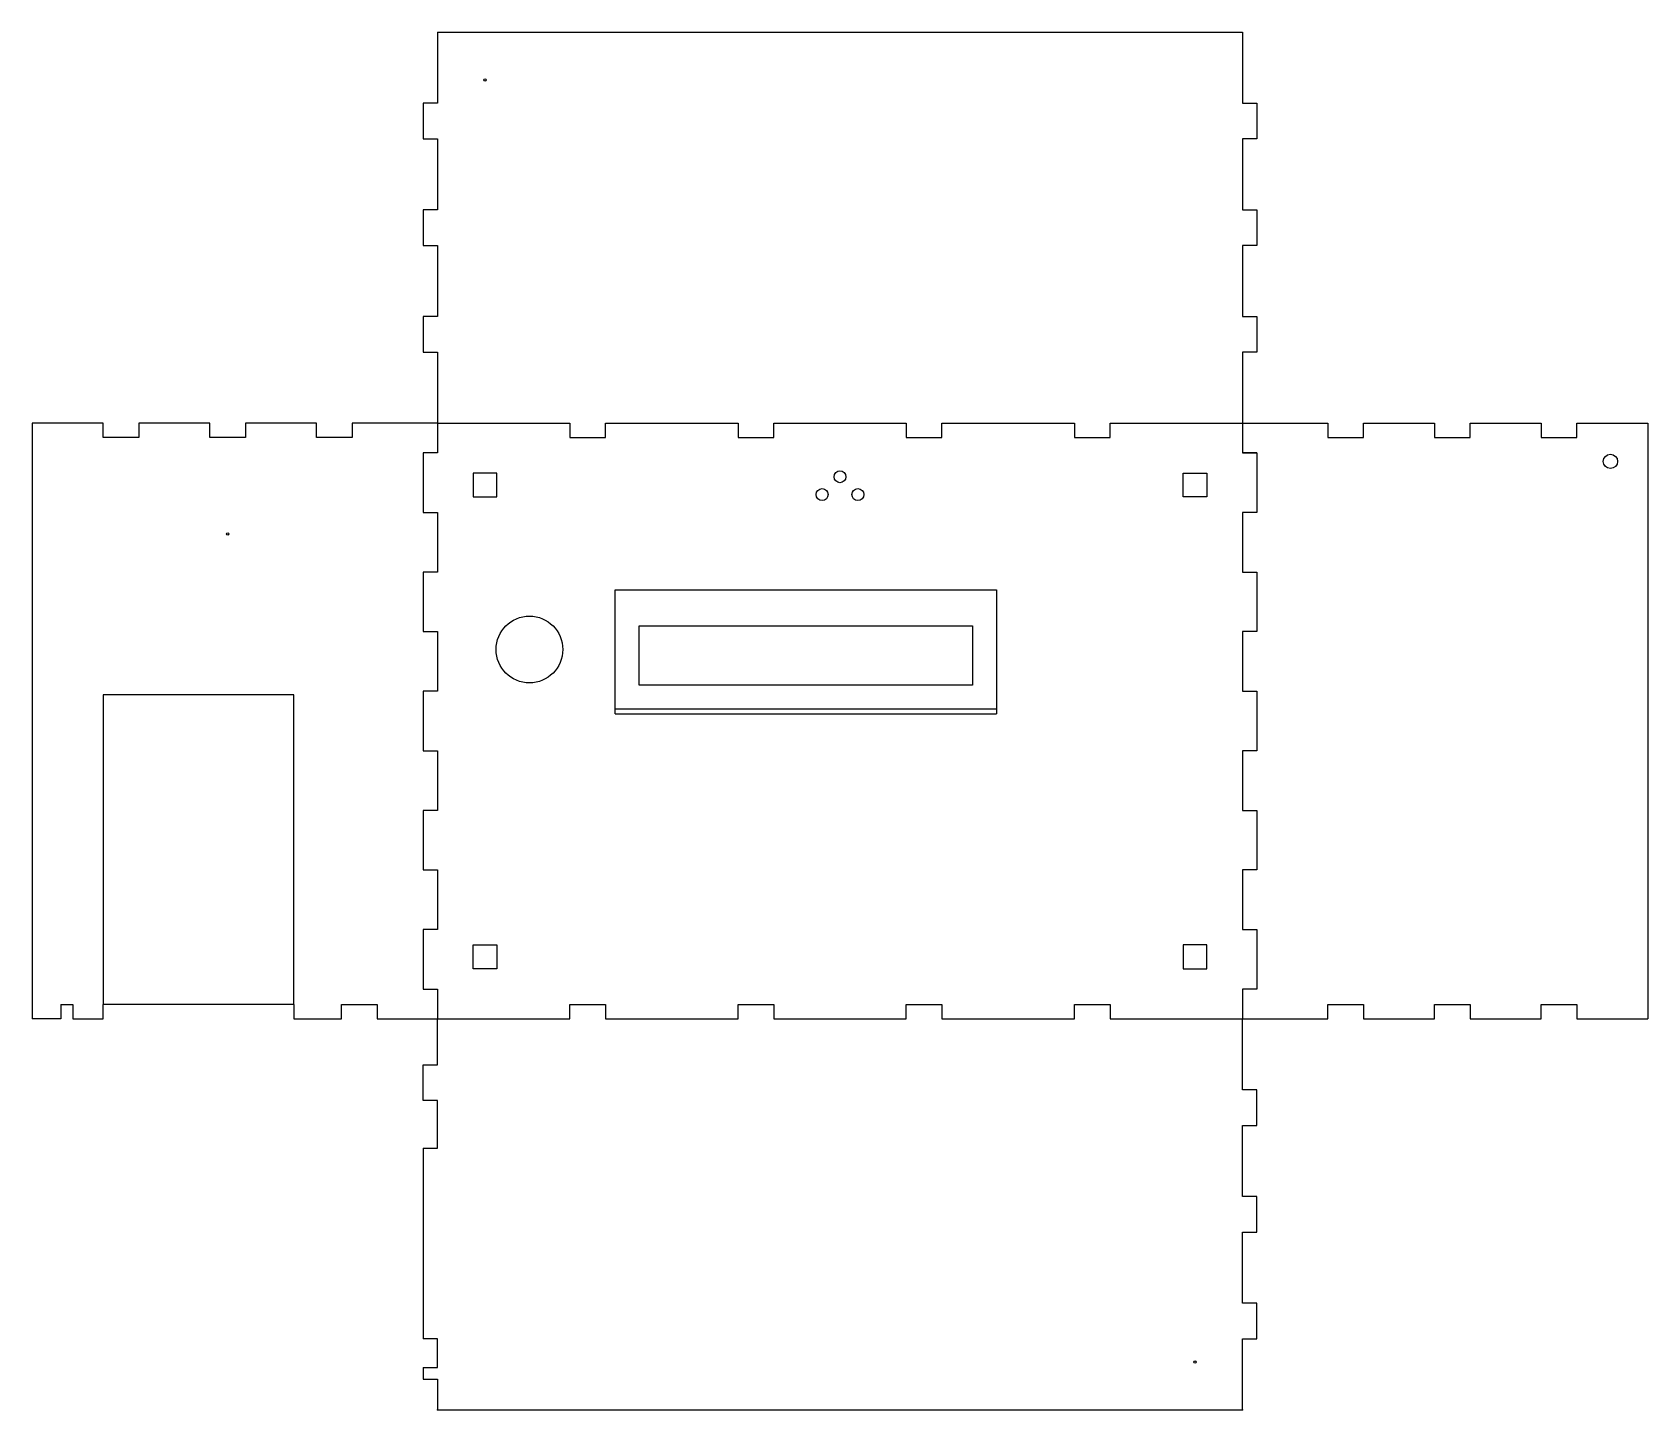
# Model space of a CAD drawing. Header units: centimetres. Extents: x 2642 to 2709.8, y 1627.4 to 1685.2.
import ezdxf

# ---------------------------------------------------------------- set-up
doc = ezdxf.new("R2010")
doc.units = ezdxf.units.CM

msp = doc.modelspace()

# ---------------------------------------------------------------- linework, layer by layer
for p, q in [((2658.968, 1685.248), (2692.768, 1685.248)), ((2658.968, 1685.248), (2658.968, 1682.273)), ((2692.768, 1685.248), (2692.768, 1682.273)), ((2658.968, 1682.273), (2658.368, 1682.273)), ((2658.368, 1682.273), (2658.368, 1680.773)), ((2692.768, 1682.273), (2693.368, 1682.273)), ((2693.368, 1682.273), (2693.368, 1680.773)), ((2658.368, 1680.773), (2658.968, 1680.773)), ((2658.968, 1680.773), (2658.968, 1677.798)), ((2693.368, 1680.773), (2692.768, 1680.773)), ((2692.768, 1680.773), (2692.768, 1677.798)), ((2658.968, 1677.798), (2658.368, 1677.798)), ((2658.368, 1677.798), (2658.368, 1676.298)), ((2692.768, 1677.798), (2693.368, 1677.798)), ((2693.368, 1677.798), (2693.368, 1676.298)), ((2658.368, 1676.298), (2658.968, 1676.298)), ((2658.968, 1676.298), (2658.968, 1673.323)), ((2693.368, 1676.298), (2692.768, 1676.298)), ((2692.768, 1676.298), (2692.768, 1673.323)), ((2658.968, 1673.323), (2658.368, 1673.323)), ((2658.368, 1673.323), (2658.368, 1671.823)), ((2692.768, 1673.323), (2693.368, 1673.323)), ((2693.368, 1673.323), (2693.368, 1671.823)), ((2658.368, 1671.823), (2658.968, 1671.823)), ((2658.968, 1671.823), (2658.968, 1668.848)), ((2693.368, 1671.823), (2692.768, 1671.823)), ((2692.768, 1671.823), (2692.768, 1668.848)), ((2644.943, 1668.848), (2641.968, 1668.848)), ((2641.968, 1668.848), (2641.968, 1643.848)), ((2644.943, 1668.248), (2644.943, 1668.848)), ((2649.418, 1668.848), (2646.443, 1668.848)), ((2646.443, 1668.848), (2646.443, 1668.248)), ((2649.418, 1668.248), (2649.418, 1668.848)), ((2653.893, 1668.848), (2650.918, 1668.848)), ((2650.918, 1668.848), (2650.918, 1668.248)), ((2653.893, 1668.248), (2653.893, 1668.848)), ((2658.968, 1668.848), (2655.393, 1668.848)), ((2655.393, 1668.848), (2655.393, 1668.248)), ((2658.968, 1668.848), (2664.528, 1668.848)), ((2658.968, 1668.848), (2658.968, 1667.598)), ((2664.528, 1668.848), (2664.528, 1668.248)), ((2666.028, 1668.248), (2666.028, 1668.848)), ((2666.028, 1668.848), (2671.588, 1668.848)), ((2671.588, 1668.848), (2671.588, 1668.248)), ((2673.088, 1668.248), (2673.088, 1668.848)), ((2673.088, 1668.848), (2678.648, 1668.848)), ((2678.648, 1668.848), (2678.648, 1668.248)), ((2680.148, 1668.248), (2680.148, 1668.848)), ((2680.148, 1668.848), (2685.708, 1668.848)), ((2685.708, 1668.848), (2685.708, 1668.248)), ((2687.208, 1668.248), (2687.208, 1668.848)), ((2687.208, 1668.848), (2692.768, 1668.848)), ((2692.768, 1668.848), (2692.768, 1667.598)), ((2692.768, 1668.848), (2696.343, 1668.848)), ((2692.768, 1668.848), (2692.768, 1667.598)), ((2696.343, 1668.848), (2696.343, 1668.248)), ((2697.843, 1668.248), (2697.843, 1668.848)), ((2697.843, 1668.848), (2700.818, 1668.848)), ((2700.818, 1668.848), (2700.818, 1668.248)), ((2702.318, 1668.248), (2702.318, 1668.848)), ((2702.318, 1668.848), (2705.293, 1668.848)), ((2705.293, 1668.848), (2705.293, 1668.248)), ((2706.793, 1668.248), (2706.793, 1668.848)), ((2706.793, 1668.848), (2709.768, 1668.848)), ((2709.768, 1668.848), (2709.768, 1643.848)), ((2646.443, 1668.248), (2644.943, 1668.248)), ((2650.918, 1668.248), (2649.418, 1668.248)), ((2655.393, 1668.248), (2653.893, 1668.248)), ((2664.528, 1668.248), (2666.028, 1668.248)), ((2671.588, 1668.248), (2673.088, 1668.248)), ((2678.648, 1668.248), (2680.148, 1668.248)), ((2685.708, 1668.248), (2687.208, 1668.248)), ((2696.343, 1668.248), (2697.843, 1668.248)), ((2700.818, 1668.248), (2702.318, 1668.248)), ((2705.293, 1668.248), (2706.793, 1668.248)), ((2658.968, 1667.598), (2658.368, 1667.598)), ((2658.368, 1667.598), (2658.368, 1665.098)), ((2692.768, 1667.598), (2693.368, 1667.598)), ((2693.368, 1667.598), (2692.768, 1667.598)), ((2693.368, 1667.598), (2692.768, 1667.598)), ((2693.368, 1667.598), (2693.368, 1665.098)), ((2660.468, 1666.748), (2660.468, 1665.748)), ((2661.468, 1666.748), (2660.468, 1666.748)), ((2661.468, 1665.748), (2661.468, 1666.748)), ((2690.268, 1665.748), (2690.268, 1666.748)), ((2690.268, 1666.748), (2691.268, 1666.748)), ((2691.268, 1666.748), (2691.268, 1665.748)), ((2660.468, 1665.748), (2661.468, 1665.748)), ((2691.268, 1665.748), (2690.268, 1665.748)), ((2658.368, 1665.098), (2658.968, 1665.098)), ((2658.968, 1665.098), (2658.968, 1662.598)), ((2693.368, 1665.098), (2692.768, 1665.098)), ((2692.768, 1665.098), (2692.768, 1662.598)), ((2658.968, 1662.598), (2658.368, 1662.598)), ((2658.368, 1662.598), (2658.368, 1660.098)), ((2692.768, 1662.598), (2693.368, 1662.598)), ((2693.368, 1662.598), (2693.368, 1660.098)), ((2666.434, 1656.648), (2666.434, 1661.848)), ((2666.434, 1661.848), (2682.434, 1661.848)), ((2682.434, 1661.848), (2682.434, 1656.648)), ((2658.368, 1660.098), (2658.968, 1660.098)), ((2658.968, 1660.098), (2658.968, 1657.598)), ((2667.434, 1657.848), (2667.434, 1660.348)), ((2667.434, 1660.348), (2681.434, 1660.348)), ((2681.434, 1660.348), (2681.434, 1657.848)), ((2693.368, 1660.098), (2692.768, 1660.098)), ((2692.768, 1660.098), (2692.768, 1657.598)), ((2681.434, 1657.848), (2667.434, 1657.848)), ((2652.943, 1657.448), (2644.943, 1657.448)), ((2644.943, 1657.448), (2644.943, 1644.448)), ((2652.943, 1644.448), (2652.943, 1657.448)), ((2658.968, 1657.598), (2658.368, 1657.598)), ((2658.368, 1657.598), (2658.368, 1655.098)), ((2692.768, 1657.598), (2693.368, 1657.598)), ((2693.368, 1657.598), (2693.368, 1655.098)), ((2682.434, 1656.848), (2666.434, 1656.848)), ((2666.434, 1656.648), (2682.434, 1656.648)), ((2658.368, 1655.098), (2658.968, 1655.098)), ((2658.968, 1655.098), (2658.968, 1652.598)), ((2693.368, 1655.098), (2692.768, 1655.098)), ((2692.768, 1655.098), (2692.768, 1652.598)), ((2658.968, 1652.598), (2658.368, 1652.598)), ((2658.368, 1652.598), (2658.368, 1650.098)), ((2692.768, 1652.598), (2693.368, 1652.598)), ((2693.368, 1652.598), (2693.368, 1650.098)), ((2658.368, 1650.098), (2658.968, 1650.098)), ((2658.968, 1650.098), (2658.968, 1647.598)), ((2693.368, 1650.098), (2692.768, 1650.098)), ((2692.768, 1650.098), (2692.768, 1647.598)), ((2658.968, 1647.598), (2658.368, 1647.598)), ((2658.368, 1647.598), (2658.368, 1645.098)), ((2692.768, 1647.598), (2693.368, 1647.598)), ((2693.368, 1647.598), (2693.368, 1645.098)), ((2660.468, 1645.948), (2660.468, 1646.948)), ((2660.468, 1646.948), (2661.468, 1646.948)), ((2661.468, 1646.948), (2661.468, 1645.948)), ((2691.268, 1646.948), (2690.268, 1646.948)), ((2690.268, 1646.948), (2690.268, 1645.948)), ((2691.268, 1645.948), (2691.268, 1646.948)), ((2661.468, 1645.948), (2660.468, 1645.948)), ((2690.268, 1645.948), (2691.268, 1645.948)), ((2658.368, 1645.098), (2658.968, 1645.098)), ((2658.968, 1645.098), (2658.968, 1643.848)), ((2693.368, 1645.098), (2692.768, 1645.098)), ((2692.768, 1645.098), (2692.768, 1643.848)), ((2643.168, 1644.448), (2643.668, 1644.448)), ((2643.168, 1644.448), (2643.168, 1643.848)), ((2643.668, 1644.448), (2643.668, 1643.848)), ((2644.943, 1643.848), (2644.943, 1644.448)), ((2652.943, 1644.448), (2644.943, 1644.448)), ((2652.943, 1644.448), (2652.943, 1643.848)), ((2654.943, 1643.848), (2654.943, 1644.448)), ((2654.943, 1644.448), (2656.443, 1644.448)), ((2656.443, 1644.448), (2656.443, 1643.848)), ((2664.528, 1643.848), (2664.528, 1644.448)), ((2664.528, 1644.448), (2666.028, 1644.448)), ((2666.028, 1644.448), (2666.028, 1643.848)), ((2671.588, 1643.848), (2671.588, 1644.448)), ((2671.588, 1644.448), (2673.088, 1644.448)), ((2673.088, 1644.448), (2673.088, 1643.848)), ((2678.648, 1643.848), (2678.648, 1644.448)), ((2678.648, 1644.448), (2680.148, 1644.448)), ((2680.148, 1644.448), (2680.148, 1643.848)), ((2685.708, 1643.848), (2685.708, 1644.448)), ((2685.708, 1644.448), (2687.208, 1644.448)), ((2687.208, 1644.448), (2687.208, 1643.848)), ((2696.343, 1643.848), (2696.343, 1644.448)), ((2696.343, 1644.448), (2697.843, 1644.448)), ((2697.843, 1644.448), (2697.843, 1643.848)), ((2700.818, 1643.848), (2700.818, 1644.448)), ((2700.818, 1644.448), (2702.318, 1644.448)), ((2702.318, 1644.448), (2702.318, 1643.848)), ((2705.293, 1643.848), (2705.293, 1644.448)), ((2705.293, 1644.448), (2706.793, 1644.448)), ((2706.793, 1644.448), (2706.793, 1643.848)), ((2643.168, 1643.848), (2641.968, 1643.848)), ((2643.668, 1643.848), (2644.943, 1643.848)), ((2652.943, 1643.848), (2654.943, 1643.848)), ((2656.443, 1643.848), (2658.968, 1643.848)), ((2658.968, 1643.848), (2664.528, 1643.848)), ((2658.968, 1641.923), (2658.968, 1643.848)), ((2666.028, 1643.848), (2671.588, 1643.848)), ((2673.088, 1643.848), (2678.648, 1643.848)), ((2680.148, 1643.848), (2685.708, 1643.848)), ((2687.208, 1643.848), (2692.768, 1643.848)), ((2692.768, 1643.848), (2696.343, 1643.848)), ((2692.768, 1640.873), (2692.768, 1643.848)), ((2697.843, 1643.848), (2700.818, 1643.848)), ((2702.318, 1643.848), (2705.293, 1643.848)), ((2706.793, 1643.848), (2709.768, 1643.848)), ((2658.368, 1640.423), (2658.368, 1641.923)), ((2658.368, 1641.923), (2658.968, 1641.923)), ((2693.368, 1640.873), (2692.768, 1640.873)), ((2693.368, 1639.373), (2693.368, 1640.873)), ((2658.968, 1640.423), (2658.368, 1640.423)), ((2658.968, 1638.423), (2658.968, 1640.423)), ((2692.768, 1636.398), (2692.768, 1639.373)), ((2692.768, 1639.373), (2693.368, 1639.373)), ((2658.368, 1638.423), (2658.368, 1630.423)), ((2658.368, 1638.423), (2658.968, 1638.423)), ((2693.368, 1636.398), (2692.768, 1636.398)), ((2693.368, 1634.898), (2693.368, 1636.398)), ((2692.768, 1631.923), (2692.768, 1634.898)), ((2692.768, 1634.898), (2693.368, 1634.898)), ((2693.368, 1631.923), (2692.768, 1631.923)), ((2693.368, 1630.423), (2693.368, 1631.923)), ((2658.968, 1630.423), (2658.368, 1630.423)), ((2658.968, 1629.223), (2658.968, 1630.423)), ((2692.768, 1627.448), (2692.768, 1630.423)), ((2692.768, 1630.423), (2693.368, 1630.423)), ((2658.368, 1629.223), (2658.368, 1628.723)), ((2658.368, 1629.223), (2658.968, 1629.223)), ((2658.368, 1628.723), (2658.968, 1628.723)), ((2658.968, 1628.723), (2658.968, 1627.448)), ((2658.968, 1627.448), (2692.768, 1627.448))]:
    msp.add_line(p, q)
for centre, radius in [((2660.968, 1683.248), 0.05), ((2708.205, 1667.242), 0.3), ((2675.868, 1666.598), 0.25), ((2675.118, 1665.848), 0.25), ((2676.618, 1665.848), 0.25), ((2650.168, 1664.198), 0.05), ((2662.833, 1659.348), 1.4), ((2690.768, 1629.448), 0.05)]:
    msp.add_circle(centre, radius)
for p in [(2658.968, 1643.848), (2692.768, 1643.848), (2658.968, 1627.448), (2692.768, 1627.448)]:
    msp.add_point(p)

doc.saveas('drawing.dxf')
